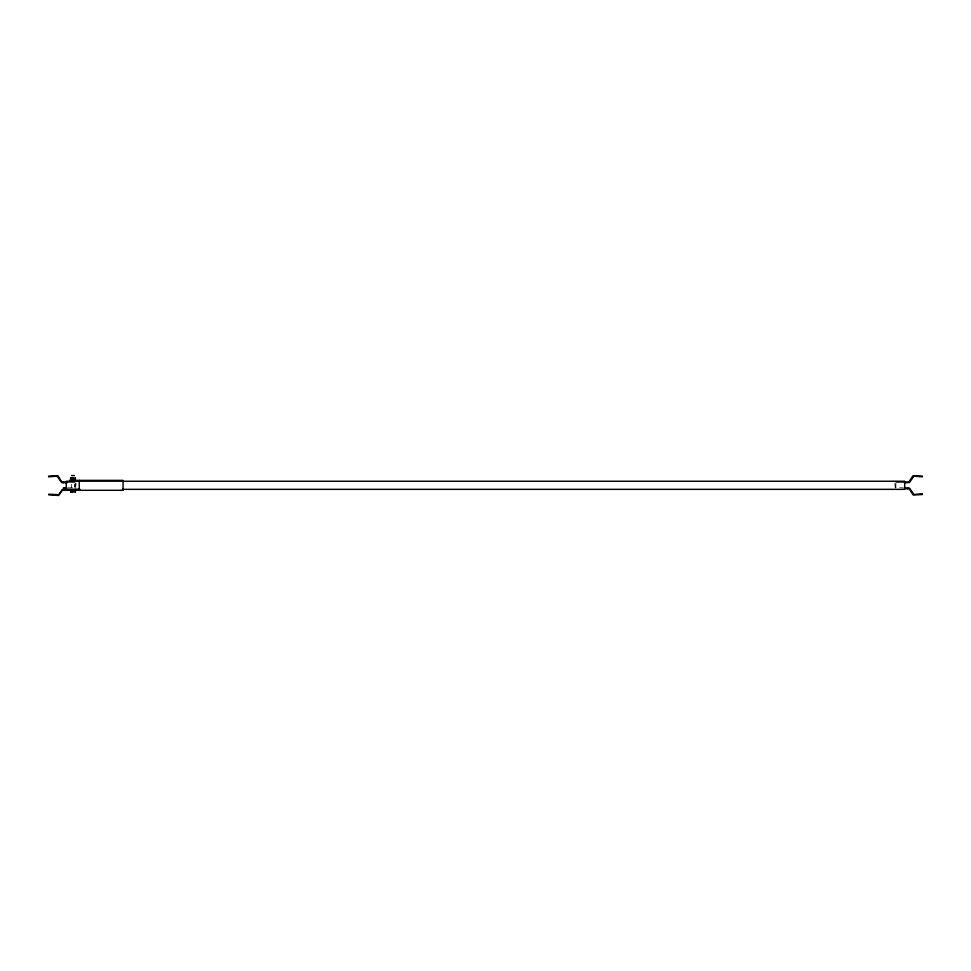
<?xml version="1.0" encoding="UTF-8"?>
<svg xmlns="http://www.w3.org/2000/svg" width="971" height="971" viewBox="0 0 971 971"><rect width="100%" height="100%" fill="white"/><g stroke="black" fill="none" stroke-linecap="round" stroke-linejoin="round"><path stroke-width="0.73" stroke-dasharray="4.86 3.64" d="M75.702 488.17L76.017 482.927M895.845 482.988L895.845 487.636L903.406 487.867M67.594 487.867L75.155 487.636L75.155 482.988M895.298 488.17L894.874 483.485M74.379 484.408L74.379 487.357M71.575 484.408L71.575 487.357"/><path stroke-width="1.46" d="M70.58 492.03L70.58 490.306M70.58 480.366L70.58 477.89M75.374 480.366L75.374 477.89M79.258 488.826L79.258 490.306M123.074 488.826L123.074 490.306L62.314 490.306L58.624 495.465L48.756 494.919M71.575 475.572L74.379 475.572M71.781 477.89L70.58 478.108L75.374 478.108M71.781 480.366L70.58 480.135L75.374 480.135M71.781 492.03L70.58 491.812L75.374 491.812M48.55 476.106L57.847 475.62L61.743 481.871L74.658 482.017M48.611 476.846L57.107 476.166L61.743 482.66L67.133 482.757M922.389 493.778L913.893 494.457L909.475 488.085L904.608 487.867M922.45 494.518L913.153 495.004L909.39 488.971L904.487 488.607M69.754 480.366L123.074 480.366L123.074 489.566M69.754 481.094L123.074 481.094M79.95 481.24L66.307 481.24L66.307 489.348L79.95 489.348M122.395 481.24L904.693 481.24L904.693 489.348L122.395 489.348M896.342 482.017L908.747 482.017L913.153 475.62L922.45 476.106L922.389 476.846L913.893 476.166L909.475 482.538L904.608 482.757M66.186 487.867L63.358 487.867L63.358 488.607L66.186 488.607M48.756 494.178L58.624 494.725L62.314 489.566L79.258 489.566L79.258 480.366M907.642 487.867L907.642 488.607M75.374 490.306L75.374 492.03M72.971 478.108L72.971 480.135M72.971 490.306L72.971 491.812M63.358 482.017L63.358 482.757"/></g></svg>
